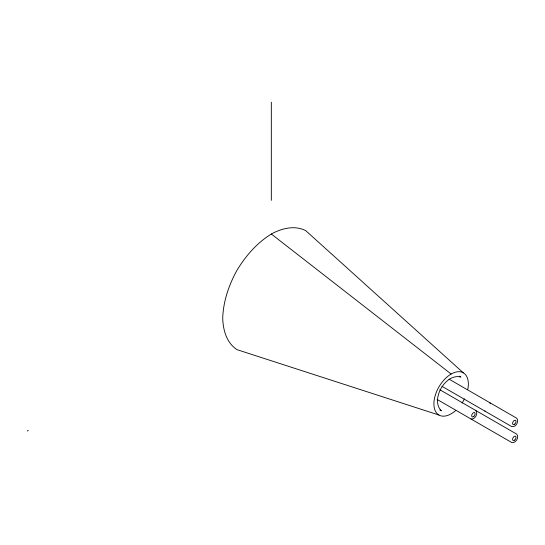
<?xml version="1.0" encoding="UTF-8"?>
<svg xmlns="http://www.w3.org/2000/svg" width="545" height="545" viewBox="0 0 545 545"><rect width="100%" height="100%" fill="white"/><g stroke="black" fill="none" stroke-linecap="round" stroke-linejoin="round"><path stroke-width="0.82" d="M463.311 372.828L305.684 230.603C294.464 224.983 281.799 228.369 271.321 234.009C256.92 242.941 245.693 255.898 236.959 270.286C228.873 285.042 223.259 301.242 222.721 318.178C223.082 330.072 226.482 342.737 236.959 349.638L438.943 415.038M27.25 431.034L28.34 430.407M484.743 411.012L485.459 411.23M470.955 418.969C474.865 419.909 478.599 413.444 475.826 410.528M459.408 376.193L460.879 377.045C445.64 372.8 430.08 399.744 441.375 410.821L439.904 409.969M449.046 379.136L516.742 418.226C519.508 421.142 515.774 427.607 511.864 426.667L441.961 386.31M439.801 389.73L516.742 434.147C519.508 437.063 515.774 443.528 511.864 442.588L437.131 399.444M271.321 234.009L451.131 374.034M489.614 402.564L490.507 403.831M271.321 102.188L271.321 200.356M455.586 410.576A24.368 14.068 -60 0 1 433.963 405.575A24.368 14.068 -60 0 1 452.629 373.243A24.368 14.068 -60 0 1 467.774 389.471M464.449 398.872A24.368 14.068 -60 0 1 462.065 403M514.746 424.112A2.439 1.41 -60 0 0 515.522 420.331A2.439 1.41 -60 0 0 512.641 422.893A2.439 1.41 -60 0 0 514.746 424.112M514.746 440.033A2.439 1.41 -60 0 0 515.522 436.259A2.439 1.41 -60 0 0 512.641 438.814A2.439 1.41 -60 0 0 514.746 440.033M473.837 416.414A2.439 1.41 -60 0 0 474.606 412.64A2.439 1.41 -60 0 0 471.725 415.195A2.439 1.41 -60 0 0 473.837 416.414"/></g></svg>
